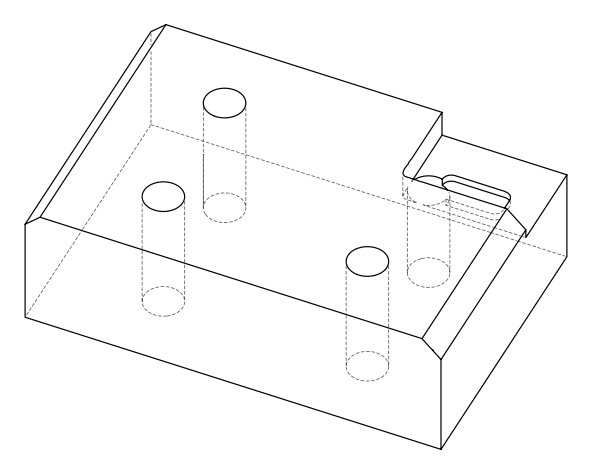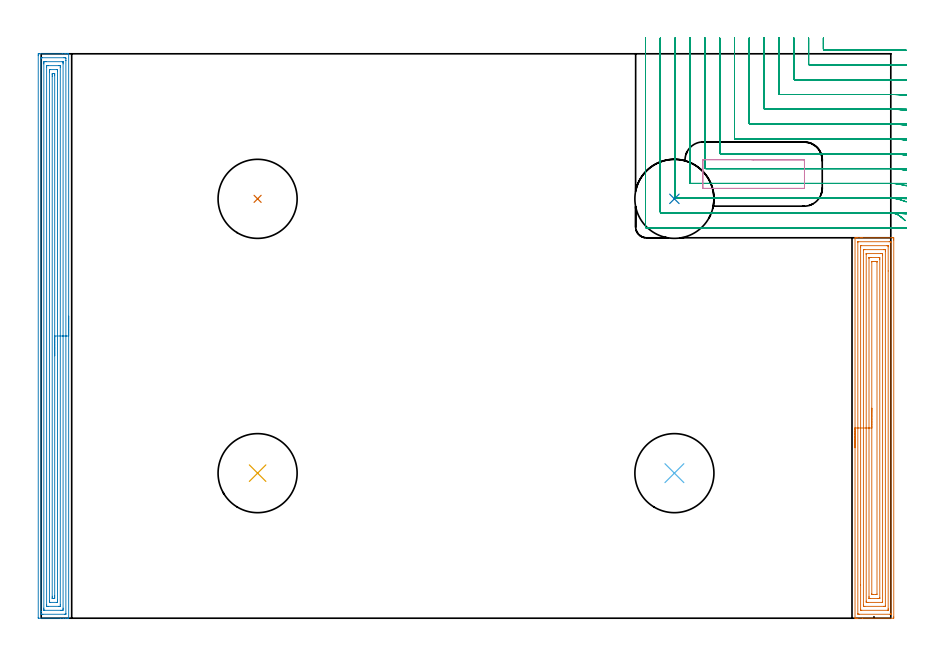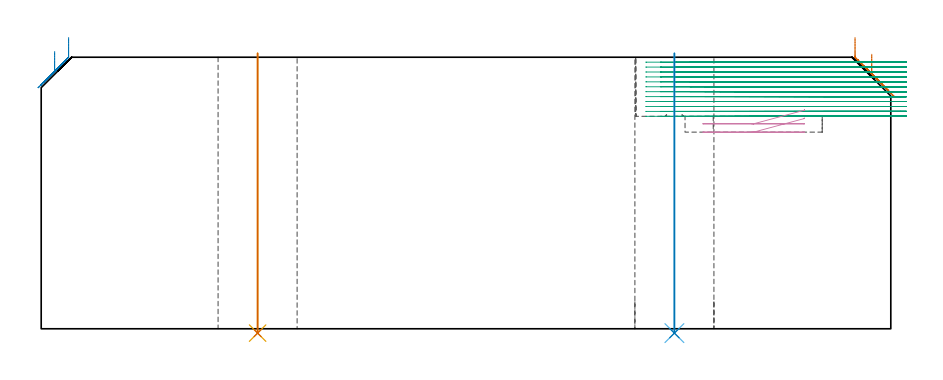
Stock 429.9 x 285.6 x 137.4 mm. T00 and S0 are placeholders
(PLAN: 8 operations, 3 tool changes, 75.5 min)
(1 AREA_MILL | FG_CHAMFER_SURFACE | UGT0205_001 | 11.16 min | 38476 mm3)
(2 AREA_MILL_1 | FG_CHAMFER_SURFACE_1 | UGT0205_001 | 13.96 min | 33872 mm3)
(3 MILL_CORNER_NOTCH_RECTANGULAR | CORNER_NOTCH_RECTANGULAR | NXT0201_013 | Follow Part, ap 2.5, ae 75% | 47.3 min | 357717 mm3)
(4 MILL_RECTANGULAR_POCKET | POCKET_RECTANGULAR_STRAIGHT | UGT0201_100 | Follow Part, ap 4.5, ae 75% | 0.76 min | 17457 mm3)
(5 INDEXABLE_INSERT_DRILL_THROUGH_HOLE_FROM_SOLID | STEP1HOLE | NXT0302_035 | 0.57 min | 172583 mm3)
(6 INDEXABLE_INSERT_DRILL_THROUGH_HOLE_FROM_SOLID_1 | STEP1HOLE_1 | NXT0302_035 | 0.57 min | 172586 mm3)
(7 INDEXABLE_INSERT_DRILL_THROUGH_HOLE_FROM_SOLID_2 | STEP1HOLE_2 | NXT0302_035 | 0.57 min | 172536 mm3)
(8 INDEXABLE_INSERT_DRILL_THROUGH_HOLE_FROM_SOLID_3 | STEP1HOLE_3 | NXT0302_035 | 0.57 min | 133158 mm3)
(TOOL UGT0205_001 | Chamfer Mill 20 x 3 x 45 deg. | D20 FL50 Z2)
(TOOL NXT0201_013 | ENDMILL 10mm | D10 FL30 Z4)
(TOOL UGT0201_100 | End Mill 18 mm | D18 FL22 Z2)
(TOOL NXT0302_035 | Index. Insert Drill 40mm [880-D4000L40-05] | D40 PA176 FL200 Z2)
(OP 1 AREA_MILL)
G17 G21 G94 G90
T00 M6
G54
G17 G0 G90 X411.8 Y86.25 S1061 M3
G43 Z147.4 H0
G94 G1 Y86.288 Z146.528 F250.
Y86.402 Z145.663
Y86.591 Z144.812
Y86.853 Z143.98
Y87.187 Z143.174
Y87.59 Z142.4
Y88.058 Z141.664
Y88.59 Z140.972
Y89.179 Z140.329
Y89.822 Z139.74
Y90.514 Z139.208
Y91.25 Z138.74
Y92.024 Z138.337
Y92.83 Z138.003
Y93.662 Z137.741
Y94.513 Z137.552
Y95.378 Z137.438
Y96.25 Z137.4
Y192.324
X411.803 Y192.492 Z137.388
X411.824 Y192.5 Z137.366
X412.198 Z137.001
X412.492 Z136.708
X413.19 Z136.005
X414.424 Z134.773
X414.961 Z134.234
X415.578 Z133.618
X430.278 Z118.919
X430.895 Y192.496 Z118.302
X431.392 Y192.491 Z117.806
X431.395 Y192.381 Z117.803
X431.399 Y191.877 Z117.801
X431.4 Y191.367 Z117.8
Y0.623
X431.396 Y0.235 Z117.802
X431.392 Y0.01 Z117.806
X431.163 Y0. Z118.034
X415.578 Z133.618
X413.19 Z136.005
X412.492 Z136.707
X412.198 Z137.002
X411.824 Z137.366
X411.803 Y0.008 Z137.388
X411.8 Y0.176 Z137.4
Y96.25
X413.214 Z135.986
X413.215 Y190.307 Z135.985
X413.216 Y190.415 Z135.984
X413.218 Y190.469 Z135.982
X413.22 Y190.487 Z135.98
X413.263 Y190.49 Z135.937
X413.67 Y190.499 Z135.53
X429.125 Y190.5 Z120.075
X429.604 Y190.499 Z119.596
X429.856 Y190.494 Z119.344
X429.969 Y190.49 Z119.231
X429.985 Y190.115 Z119.215
Y190.089
Y2.193
X429.984 Y2.085 Z119.216
X429.982 Y2.031 Z119.218
X429.98 Y2.013 Z119.22
X429.937 Y2.01 Z119.263
X429.53 Y2.001 Z119.67
X414.075 Y2. Z135.125
X413.596 Y2.001 Z135.604
X413.344 Y2.006 Z135.856
X413.231 Y2.01 Z135.969
X413.215 Y2.385 Z135.985
Y2.41
X413.214 Y96.25 Z135.986
X414.628 Z134.572
X414.629 Y187.743 Z134.571
X414.631 Y188.302 Z134.569
X414.634 Y188.469 Z134.566
X414.635 Y188.483 Z134.565
X414.649 Y188.49 Z134.551
X414.699 Y188.495 Z134.501
X414.765 Y188.499 Z134.435
X428.044 Y188.5 Z121.156
X428.239 Y188.498 Z120.961
X428.435 Y188.494 Z120.765
X428.56 Y188.49 Z120.64
X428.565 Y188.413 Z120.635
X428.568 Y188.302 Z120.632
X428.571 Y187.968 Z120.629
X428.572 Y175.699 Z120.628
X428.571 Y4.757 Z120.629
X428.569 Y4.198 Z120.631
X428.566 Y4.031 Z120.634
X428.565 Y4.017 Z120.635
X428.551 Y4.01 Z120.649
X428.501 Y4.005 Z120.699
X428.435 Y4.001 Z120.765
X415.156 Y4. Z134.044
X414.961 Y4.002 Z134.239
X414.765 Y4.006 Z134.435
X414.641 Y4.01 Z134.559
X414.635 Y4.087 Z134.565
X414.632 Y4.198 Z134.568
X414.629 Y4.532 Z134.571
X414.628 Y16.78 Z134.572
Y96.25
X416.043 Z133.157
X416.044 Y186.315 Z133.156
X416.046 Y186.415 Z133.154
X416.049 Y186.473 Z133.151
X416.055 Y186.49 Z133.145
X416.079 Y186.493 Z133.121
X416.296 Y186.497 Z132.904
X416.731 Y186.5 Z132.469
X426.469 Z122.731
X426.908 Y186.498 Z122.292
X427.12 Y186.493 Z122.08
X427.143 Y186.49 Z122.057
X427.151 Y186.48 Z122.049
X427.154 Y186.442 Z122.046
X427.156 Y186.384 Z122.044
X427.157 Y185.82 Z122.043
X427.156 Y6.185 Z122.044
X427.154 Y6.085 Z122.046
X427.151 Y6.027 Z122.049
X427.145 Y6.01 Z122.055
X427.121 Y6.007 Z122.079
X426.904 Y6.003 Z122.296
X426.469 Y6. Z122.731
X416.731 Z132.469
X416.292 Y6.002 Z132.908
X416.081 Y6.007 Z133.119
X416.057 Y6.01 Z133.143
X416.049 Y6.02 Z133.151
X416.046 Y6.058 Z133.154
X416.044 Y6.116 Z133.156
X416.043 Y6.68 Z133.157
Y96.25
X417.457 Z131.743
Y183.994
X417.458 Y184.156 Z131.742
X417.464 Y184.476 Z131.736
X417.467 Y184.492 Z131.733
X417.473 Y184.495 Z131.727
X417.493 Y184.499 Z131.707
X417.534 Y184.5 Z131.666
X417.616 Z131.584
X424.924 Z124.276
X425.584 Y184.497 Z123.616
X425.678 Y184.494 Z123.522
X425.729 Y184.491 Z123.471
X425.736 Y184.316 Z123.464
X425.741 Y183.995 Z123.459
X425.743 Y183.834 Z123.457
Y8.506
X425.742 Y8.344 Z123.458
X425.736 Y8.024 Z123.464
X425.733 Y8.008 Z123.467
X425.727 Y8.005 Z123.473
X425.707 Y8.001 Z123.493
X425.666 Y8. Z123.534
X425.584 Z123.616
X418.276 Z130.924
X417.616 Y8.003 Z131.584
X417.522 Y8.006 Z131.678
X417.471 Y8.009 Z131.729
X417.464 Y8.184 Z131.736
X417.459 Y8.505 Z131.741
X417.457 Y8.666 Z131.743
Y96.25
X418.871 Z130.329
X418.872 Y182.046 Z130.328
X418.874 Y182.306 Z130.326
X418.877 Y182.436 Z130.323
X418.88 Y182.49 Z130.32
X418.942 Y182.495 Z130.258
X419.387 Y182.499 Z129.813
X419.823 Y182.5 Z129.377
X423.813 Y182.499 Z125.387
X424.253 Y182.496 Z124.947
X424.317 Y182.49 Z124.883
X424.322 Y182.426 Z124.878
X424.326 Y182.046 Z124.874
X424.329 Y181.526 Z124.872
X424.328 Y10.454
X424.326 Y10.194 Z124.874
X424.323 Y10.064 Z124.877
X424.32 Y10.01 Z124.88
X424.258 Y10.005 Z124.942
X423.813 Y10.001 Z125.387
X423.377 Y10. Z125.823
X419.387 Y10.001 Z129.813
X418.947 Y10.004 Z130.253
X418.883 Y10.01 Z130.317
X418.878 Y10.074 Z130.322
X418.874 Y10.454 Z130.326
X418.872 Y10.974 Z130.328
X418.871 Y96.25 Z130.329
X420.285 Z128.915
X420.286 Y180.259 Z128.914
X420.292 Y180.469 Z128.908
X420.68 Y180.49 Z128.52
X420.921 Y180.498 Z128.279
X422.043 Y180.5 Z127.157
X422.69 Y180.499 Z126.51
X422.82 Y180.493 Z126.38
X422.845 Y180.49 Z126.355
X422.908 Y180.464 Z126.292
X422.914 Y180.272 Z126.286
X422.915 Y180.259 Z126.285
X422.914 Y12.241 Z126.286
X422.908 Y12.031 Z126.292
X422.52 Y12.01 Z126.68
X422.279 Y12.002 Z126.921
X421.157 Y12. Z128.043
X420.51 Y12.001 Z128.69
X420.38 Y12.007 Z128.82
X420.355 Y12.01 Z128.845
X420.292 Y12.035 Z128.908
X420.286 Y12.228 Z128.914
Y12.241
X420.285 Y96.25 Z128.915
Y97.122 Z128.953
Y97.986 Z129.067
Y98.838 Z129.255
Y99.67 Z129.518
Y100.476 Z129.852
Y101.25 Z130.254
Y101.986 Z130.723
Y102.678 Z131.254
Y103.321 Z131.844
Y103.91 Z132.487
Y104.441 Z133.179
Y104.91 Z133.915
Y105.313 Z134.689
Y105.647 Z135.495
Y105.909 Z136.327
Y106.098 Z137.178
Y106.212 Z138.043
Y106.25 Z138.915
G0 Z147.4
M5
M2
(OP 2 AREA_MILL_1)
G17 G21 G94 G90
T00 M6
G54
G17 G0 G90 X13.9 Y152.8 S1061 M3
G43 Z147.4 H0
G94 G1 Y152.762 Z146.528 F250.
Y152.648 Z145.663
Y152.459 Z144.812
Y152.197 Z143.98
Y151.863 Z143.174
Y151.46 Z142.4
Y150.992 Z141.664
Y150.46 Z140.972
Y149.871 Z140.329
Y149.228 Z139.74
Y148.536 Z139.208
Y147.8 Z138.74
Y147.026 Z138.337
Y146.22 Z138.003
Y145.388 Z137.741
Y144.537 Z137.552
Y143.672 Z137.438
Y142.8 Z137.4
Y0.182
X13.897 Y0.01 Z137.388
X13.848 Y0.007 Z137.34
X13.43 Y0. Z136.93
X13.159 Z136.658
X12.433 Z135.928
X11.18 Z134.677
X9.762 Z133.257
X-1.187 Z122.31
X-1.492 Y0.01 Z122.006
X-1.499 Y0.314 Z121.999
Y0.328
X-1.5 Y284.656 Z122.
X-1.499 Y284.971 Z122.001
X-1.494 Y285.544 Z122.004
X-1.492 Y285.592 Z122.006
X-0.923 Y285.6 Z122.574
X10.652 Z134.147
X12.07 Z135.566
X12.433 Z135.928
X13.159 Z136.658
X13.43 Z136.93
X13.848 Y285.593 Z137.34
X13.897 Y285.59 Z137.388
X13.9 Y285.418 Z137.4
Y142.8
X12.486 Z135.986
X12.485 Y2.311 Z135.985
X12.483 Y2.205 Z135.983
X12.478 Y2.01 Z135.978
X12.433 Y2.008 Z135.933
X11.957 Y2.001 Z135.457
X0.858 Z124.358
X0.38 Y2.003 Z123.88
X-0.033 Y2.01 Z123.467
X-0.079 Y2.418 Z123.421
X-0.082 Y2.467 Z123.418
X-0.086 Y3.312 Z123.414
Y3.365
X-0.085 Y283.289 Z123.415
X-0.083 Y283.395 Z123.417
X-0.078 Y283.59 Z123.422
X-0.033 Y283.592 Z123.467
X0.443 Y283.599 Z123.943
X11.542 Z135.042
X12.02 Y283.597 Z135.52
X12.433 Y283.59 Z135.933
X12.479 Y283.182 Z135.979
X12.482 Y283.133 Z135.982
X12.486 Y282.288 Z135.986
Y282.235
Y142.8
X11.072 Z134.572
X11.071 Y5.1 Z134.571
X11.07 Y4.68 Z134.57
X11.064 Y4.206 Z134.564
X11.055 Y4.01 Z134.555
X10.855 Y4.002 Z134.355
X10.652 Y4.001 Z134.152
X9.967 Y4. Z133.467
X1.748 Y4.001 Z125.248
X1.543 Y4.004 Z125.043
X1.407 Y4.01 Z124.907
X1.335 Y4.023 Z124.835
X1.332 Y4.066 Z124.832
X1.33 Y4.206 Z124.83
X1.329 Y4.627 Z124.829
X1.328 Y5.1 Z124.828
X1.329 Y280.5 Z124.829
X1.33 Y280.92 Z124.83
X1.336 Y281.394 Z124.836
X1.345 Y281.59 Z124.845
X1.545 Y281.598 Z125.045
X1.748 Y281.599 Z125.248
X2.433 Y281.6 Z125.933
X10.652 Y281.599 Z134.152
X10.857 Y281.596 Z134.357
X10.993 Y281.59 Z134.493
X11.065 Y281.577 Z134.565
X11.068 Y281.534 Z134.568
X11.07 Y281.394 Z134.57
X11.071 Y280.973 Z134.571
X11.072 Y280.5 Z134.572
Y142.8
X9.657 Z133.157
Y6.888
X9.651 Y6.105 Z133.151
X9.639 Y6.01 Z133.139
X9.535 Y6.005 Z133.035
X9.314 Y6.002 Z132.814
X8.871 Y6. Z132.371
X3.529 Z127.029
X3.084 Y6.002 Z126.584
X2.865 Y6.005 Z126.365
X2.761 Y6.01 Z126.261
X2.75 Y6.079 Z126.25
X2.743 Y6.783 Z126.243
Y6.888
Y278.712
X2.749 Y279.495 Z126.249
X2.761 Y279.59 Z126.261
X2.865 Y279.595 Z126.365
X3.086 Y279.598 Z126.586
X3.529 Y279.6 Z127.029
X8.871 Z132.371
X9.316 Y279.598 Z132.816
X9.535 Y279.595 Z133.035
X9.639 Y279.59 Z133.139
X9.65 Y279.521 Z133.15
X9.657 Y278.817 Z133.157
Y278.712
Y142.8
X8.243 Z131.743
Y9.308
X8.242 Y8.677 Z131.742
X8.24 Y8.416 Z131.74
X8.236 Y8.15 Z131.736
X8.227 Y8.01 Z131.727
X8.149 Y8.007 Z131.649
X7.981 Y8.003 Z131.481
X7.764 Y8. Z131.264
X4.419 Y8.001 Z127.919
X4.199 Y8.004 Z127.699
X4.165 Y8.01 Z127.665
X4.163 Y8.017 Z127.663
X4.16 Y8.043 Z127.66
X4.157 Y8.677 Z127.657
Y8.94
Y276.292
X4.158 Y276.923 Z127.658
X4.16 Y277.184 Z127.66
X4.164 Y277.449 Z127.664
X4.173 Y277.59 Z127.673
X4.251 Y277.594 Z127.751
X4.419 Y277.597 Z127.919
X4.636 Y277.6 Z128.136
X7.981 Y277.599 Z131.481
X8.201 Y277.596 Z131.701
X8.235 Y277.59 Z131.735
X8.237 Y277.583 Z131.737
X8.24 Y277.557 Z131.74
X8.243 Y276.923 Z131.743
Y276.66
Y142.8
X6.829 Z130.329
Y11.359
X6.828 Y10.729 Z130.328
X6.826 Y10.465 Z130.326
X6.822 Y10.15 Z130.322
X6.811 Y10.01 Z130.311
X6.659 Y10.004 Z130.159
X6.2 Y10.002 Z129.7
X5.769 Y10.003 Z129.269
X5.604 Y10.01 Z129.104
X5.578 Y10.023 Z129.078
X5.576 Y10.079 Z129.076
X5.573 Y10.201 Z129.073
X5.572 Y10.465 Z129.072
X5.571 Y11.097 Z129.071
Y274.241
X5.572 Y274.871 Z129.072
X5.574 Y275.135 Z129.074
X5.578 Y275.45 Z129.078
X5.589 Y275.59 Z129.089
X5.741 Y275.596 Z129.241
X6.2 Y275.598 Z129.7
X6.631 Y275.597 Z130.131
X6.796 Y275.59 Z130.296
X6.822 Y275.577 Z130.322
X6.824 Y275.521 Z130.324
X6.827 Y275.399 Z130.327
X6.828 Y275.135 Z130.328
X6.829 Y274.503 Z130.329
Y142.8
Y141.928 Z130.367
Y141.064 Z130.481
Y140.212 Z130.67
Y139.38 Z130.932
Y138.574 Z131.266
Y137.8 Z131.669
Y137.064 Z132.137
Y136.372 Z132.668
Y135.729 Z133.258
Y135.14 Z133.901
Y134.608 Z134.593
Y134.14 Z135.329
Y133.737 Z136.103
Y133.403 Z136.909
Y133.141 Z137.741
Y132.952 Z138.592
Y132.838 Z139.457
Y132.8 Z140.329
G0 Z147.4
M5
M2
(OP 3 MILL_CORNER_NOTCH_RECTANGULAR)
G17 G21 G94 G90
T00 M6
G54
G17 G0 G90 X395.8 Y293.6 S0 M3
G43 Z147.4 H0
Z134.908
G94 G1 Y290.6 F250.
Y287.994 F500.
G3 X396.294 Y287.5 R0.5
G1 X429.958
G2 X434.572 Y287.382 R90.
G1 X437.568 Y287.228 F250.
G0 Z147.4
X388.3 Y293.6
Z134.908
G1 Y290.6
Y280.494 F500.
G3 X388.794 Y280. R0.5
G1 X429.958
G2 X434.9 Y279.852 R82.5
G1 X437.895 Y279.672 F250.
G0 Z147.4
X380.8 Y293.6
Z134.908
G1 Y290.6
Y272.994 F500.
G3 X381.294 Y272.5 R0.5
G1 X429.958
G2 X434.9 Y272.337 R75.
G1 X437.893 Y272.139 F250.
G0 Z147.4
X373.3 Y293.6
Z134.908
G1 Y290.6
Y265.495 F500.
G3 X373.795 Y265. R0.5
G1 X429.958
G2 X434.9 Y264.819 R67.5
G1 X437.892 Y264.599 F250.
G0 Z147.4
X365.8 Y293.6
Z134.908
G1 Y290.6
Y257.995 F500.
G3 X366.295 Y257.5 R0.5
G1 X429.958
G2 X434.9 Y257.296 R60.
G1 X437.89 Y257.049 F250.
G0 Z147.4
X358.3 Y293.6
Z134.908
G1 Y290.6
Y250.495 F500.
G3 X358.795 Y250. R0.5
G1 X429.958
G2 X434.9 Y249.767 R52.5
G1 X437.887 Y249.484 F250.
G0 Z147.4
X350.8 Y293.6
Z134.908
G1 Y290.6
Y242.995 F500.
G3 X351.295 Y242.5 R0.5
G1 X429.958
G2 X434.9 Y242.228 R45.
G1 X437.882 Y241.898 F250.
G0 Z147.4
X343.3 Y293.6
Z134.908
G1 Y290.6
Y235.496 F500.
G3 X343.796 Y235. R0.5
G1 X429.958
G2 X434.9 Y234.673 R37.5
G1 X437.874 Y234.278 F250.
G0 Z147.4
X335.8 Y293.6
Z134.908
G1 Y290.6
Y227.996 F500.
G3 X336.296 Y227.5 R0.5
G1 X429.958
G2 X434.9 Y227.09 R30.
G1 X437.859 Y226.596 F250.
G0 Z147.4
X328.3 Y293.6
Z134.908
G1 Y290.6
Y220.496 F500.
G3 X328.796 Y220. R0.5
G1 X429.958
G2 X434.9 Y219.451 R22.5
G1 X437.827 Y218.792 F250.
G0 Z147.4
X320.8 Y293.6
Z134.908
G1 Y290.6
Y212.996 F500.
G3 X321.296 Y212.5 R0.5
G1 X429.958
G2 X434.9 Y211.662 R15.
G1 X437.732 Y210.674 F250.
G0 Z147.4
X313.3 Y293.6
Z134.908
G1 Y290.6
Y205.497 F500.
G3 X313.797 Y205. R0.5
G1 X429.958
G2 X434.9 Y203.141 R7.5
G1 X437.157 Y201.165 F250.
G0 Z147.4
X305.8 Y293.6
Z134.908
G1 Y290.6
Y197.997 F500.
G3 X306.297 Y197.5 R0.5
G1 X429.958
X432.958 F250.
G0 Z147.4
X395.8 Y293.6
Z132.417
G1 Y290.6
Y287.994 F500.
G3 X396.294 Y287.5 R0.5
G1 X429.958
G2 X434.572 Y287.382 R90.
G1 X437.568 Y287.228 F250.
G0 Z147.4
X388.3 Y293.6
Z132.417
G1 Y290.6
Y280.494 F500.
G3 X388.794 Y280. R0.5
G1 X429.958
G2 X434.9 Y279.852 R82.5
G1 X437.895 Y279.672 F250.
G0 Z147.4
X380.8 Y293.6
Z132.417
G1 Y290.6
Y272.994 F500.
G3 X381.294 Y272.5 R0.5
G1 X429.958
G2 X434.9 Y272.337 R75.
G1 X437.893 Y272.139 F250.
G0 Z147.4
X373.3 Y293.6
Z132.417
G1 Y290.6
Y265.495 F500.
G3 X373.795 Y265. R0.5
G1 X429.958
G2 X434.9 Y264.819 R67.5
G1 X437.892 Y264.599 F250.
G0 Z147.4
X365.8 Y293.6
Z132.417
G1 Y290.6
Y257.995 F500.
G3 X366.295 Y257.5 R0.5
G1 X429.958
G2 X434.9 Y257.296 R60.
G1 X437.89 Y257.049 F250.
G0 Z147.4
X358.3 Y293.6
Z132.417
G1 Y290.6
Y250.495 F500.
G3 X358.795 Y250. R0.5
G1 X429.958
G2 X434.9 Y249.767 R52.5
G1 X437.887 Y249.484 F250.
G0 Z147.4
X350.8 Y293.6
Z132.417
G1 Y290.6
Y242.995 F500.
G3 X351.295 Y242.5 R0.5
G1 X429.958
G2 X434.9 Y242.228 R45.
G1 X437.882 Y241.898 F250.
G0 Z147.4
X343.3 Y293.6
Z132.417
G1 Y290.6
Y235.496 F500.
G3 X343.796 Y235. R0.5
G1 X429.958
G2 X434.9 Y234.673 R37.5
G1 X437.874 Y234.278 F250.
G0 Z147.4
X335.8 Y293.6
Z132.417
G1 Y290.6
Y227.996 F500.
G3 X336.296 Y227.5 R0.5
G1 X429.958
G2 X434.9 Y227.09 R30.
G1 X437.859 Y226.596 F250.
G0 Z147.4
X328.3 Y293.6
Z132.417
G1 Y290.6
Y220.496 F500.
G3 X328.796 Y220. R0.5
G1 X429.958
G2 X434.9 Y219.451 R22.5
G1 X437.827 Y218.792 F250.
G0 Z147.4
X320.8 Y293.6
Z132.417
G1 Y290.6
Y212.996 F500.
G3 X321.296 Y212.5 R0.5
G1 X429.958
G2 X434.9 Y211.662 R15.
G1 X437.732 Y210.674 F250.
G0 Z147.4
X313.3 Y293.6
Z132.417
G1 Y290.6
Y205.497 F500.
G3 X313.797 Y205. R0.5
G1 X429.958
G2 X434.9 Y203.141 R7.5
G1 X437.157 Y201.165 F250.
G0 Z147.4
X305.8 Y293.6
Z132.417
G1 Y290.6
Y197.997 F500.
G3 X306.297 Y197.5 R0.5
G1 X429.958
X432.958 F250.
G0 Z147.4
X395.8 Y293.6
Z129.925
G1 Y290.6
Y287.994 F500.
G3 X396.294 Y287.5 R0.5
G1 X429.958
G2 X434.572 Y287.382 R90.
G1 X437.568 Y287.228 F250.
G0 Z147.4
X388.3 Y293.6
Z129.925
G1 Y290.6
Y280.494 F500.
G3 X388.794 Y280. R0.5
G1 X429.958
G2 X434.9 Y279.852 R82.5
G1 X437.895 Y279.672 F250.
G0 Z147.4
X380.8 Y293.6
Z129.925
G1 Y290.6
Y272.994 F500.
G3 X381.294 Y272.5 R0.5
G1 X429.958
G2 X434.9 Y272.337 R75.
G1 X437.893 Y272.139 F250.
G0 Z147.4
X373.3 Y293.6
Z129.925
G1 Y290.6
Y265.495 F500.
G3 X373.795 Y265. R0.5
G1 X429.958
G2 X434.9 Y264.819 R67.5
G1 X437.892 Y264.599 F250.
G0 Z147.4
X365.8 Y293.6
Z129.925
G1 Y290.6
Y257.995 F500.
G3 X366.295 Y257.5 R0.5
G1 X429.958
G2 X434.9 Y257.296 R60.
G1 X437.89 Y257.049 F250.
G0 Z147.4
X358.3 Y293.6
Z129.925
G1 Y290.6
Y250.495 F500.
G3 X358.795 Y250. R0.5
G1 X429.958
G2 X434.9 Y249.767 R52.5
G1 X437.887 Y249.484 F250.
G0 Z147.4
X350.8 Y293.6
Z129.925
G1 Y290.6
Y242.995 F500.
G3 X351.295 Y242.5 R0.5
G1 X429.958
G2 X434.9 Y242.228 R45.
G1 X437.882 Y241.898 F250.
G0 Z147.4
X343.3 Y293.6
Z129.925
G1 Y290.6
Y235.496 F500.
G3 X343.796 Y235. R0.5
G1 X429.958
G2 X434.9 Y234.673 R37.5
G1 X437.874 Y234.278 F250.
G0 Z147.4
X335.8 Y293.6
Z129.925
G1 Y290.6
Y227.996 F500.
G3 X336.296 Y227.5 R0.5
G1 X429.958
G2 X434.9 Y227.09 R30.
G1 X437.859 Y226.596 F250.
G0 Z147.4
X328.3 Y293.6
Z129.925
G1 Y290.6
Y220.496 F500.
G3 X328.796 Y220. R0.5
G1 X429.958
G2 X434.9 Y219.451 R22.5
G1 X437.827 Y218.792 F250.
G0 Z147.4
X320.8 Y293.6
Z129.925
G1 Y290.6
Y212.996 F500.
G3 X321.296 Y212.5 R0.5
G1 X429.958
G2 X434.9 Y211.662 R15.
G1 X437.732 Y210.674 F250.
G0 Z147.4
X313.3 Y293.6
Z129.925
G1 Y290.6
Y205.497 F500.
G3 X313.797 Y205. R0.5
G1 X429.958
G2 X434.9 Y203.141 R7.5
G1 X437.157 Y201.165 F250.
G0 Z147.4
X305.8 Y293.6
Z129.925
G1 Y290.6
Y197.997 F500.
G3 X306.297 Y197.5 R0.5
G1 X429.958
X432.958 F250.
G0 Z147.4
X395.8 Y293.6
Z127.433
G1 Y290.6
Y287.994 F500.
G3 X396.294 Y287.5 R0.5
G1 X430.144
G2 X434.568 Y287.391 R90.
G1 X437.565 Y287.244 F250.
G0 Z147.4
X388.3 Y293.6
Z127.433
G1 Y290.6
Y280.494 F500.
G3 X388.794 Y280. R0.5
G1 X430.144
G2 X434.9 Y279.863 R82.5
G1 X437.895 Y279.69 F250.
G0 Z147.4
X380.8 Y293.6
Z127.433
G1 Y290.6
Y272.994 F500.
G3 X381.294 Y272.5 R0.5
G1 X430.144
G2 X434.9 Y272.349 R75.
G1 X437.894 Y272.159 F250.
G0 Z147.4
X373.3 Y293.6
Z127.433
G1 Y290.6
Y265.495 F500.
G3 X373.795 Y265. R0.5
G1 X430.144
G2 X434.9 Y264.832 R67.5
G1 X437.893 Y264.621 F250.
G0 Z147.4
X365.8 Y293.6
Z127.433
G1 Y290.6
Y257.995 F500.
G3 X366.295 Y257.5 R0.5
G1 X430.144
G2 X434.9 Y257.311 R60.
G1 X437.891 Y257.073 F250.
G0 Z147.4
X358.3 Y293.6
Z127.433
G1 Y290.6
Y250.495 F500.
G3 X358.795 Y250. R0.5
G1 X430.144
G2 X434.9 Y249.784 R52.5
G1 X437.888 Y249.512 F250.
G0 Z147.4
X350.8 Y293.6
Z127.433
G1 Y290.6
Y242.995 F500.
G3 X351.295 Y242.5 R0.5
G1 X430.144
G2 X434.9 Y242.248 R45.
G1 X437.883 Y241.931 F250.
G0 Z147.4
X343.3 Y293.6
Z127.433
G1 Y290.6
Y235.496 F500.
G3 X343.796 Y235. R0.5
G1 X430.144
G2 X434.9 Y234.697 R37.5
G1 X437.876 Y234.317 F250.
G0 Z147.4
X335.8 Y293.6
Z127.433
G1 Y290.6
Y227.996 F500.
G3 X336.296 Y227.5 R0.5
G1 X430.144
G2 X434.9 Y227.121 R30.
G1 X437.862 Y226.645 F250.
G0 Z147.4
X328.3 Y293.6
Z127.433
G1 Y290.6
Y220.496 F500.
G3 X328.796 Y220. R0.5
G1 X430.144
G2 X434.9 Y219.492 R22.5
G1 X437.832 Y218.858 F250.
G0 Z147.4
X320.8 Y293.6
Z127.433
G1 Y290.6
Y212.996 F500.
G3 X321.296 Y212.5 R0.5
G1 X430.144
G2 X434.9 Y211.726 R15.
G1 X437.745 Y210.775 F250.
G0 Z147.4
X313.3 Y293.6
Z127.433
G1 Y290.6
Y205.497 F500.
G3 X313.797 Y205. R0.5
G1 X430.144
G2 X434.9 Y203.3 R7.5
G1 X437.22 Y201.397 F250.
G0 Z147.4
X305.8 Y293.6
Z127.433
G1 Y290.6
Y197.997 F500.
G3 X306.297 Y197.5 R0.5
G1 X430.144
X433.144 F250.
G0 Z147.4
X395.8 Y293.6
Z124.942
G1 Y290.6
Y287.994 F500.
G3 X396.294 Y287.5 R0.5
G1 X433.442
G2 X434.528 Y287.493 R90.
G1 X437.527 Y287.457 F250.
G0 Z147.4
X388.3 Y293.6
Z124.942
G1 Y290.6
Y280.494 F500.
G3 X388.794 Y280. R0.5
G1 X433.442
G2 X434.9 Y279.987 R82.5
G1 X437.9 Y279.934 F250.
G0 Z147.4
X380.8 Y293.6
Z124.942
G1 Y290.6
Y272.994 F500.
G3 X381.294 Y272.5 R0.5
G1 X433.442
G2 X434.9 Y272.486 R75.
G1 X437.899 Y272.427 F250.
G0 Z147.4
X373.3 Y293.6
Z124.942
G1 Y290.6
Y265.495 F500.
G3 X373.795 Y265. R0.5
G1 X433.442
G2 X434.9 Y264.984 R67.5
G1 X437.899 Y264.919 F250.
G0 Z147.4
X365.8 Y293.6
Z124.942
G1 Y290.6
Y257.995 F500.
G3 X366.295 Y257.5 R0.5
G1 X433.442
G2 X434.9 Y257.482 R60.
G1 X437.899 Y257.409 F250.
G0 Z147.4
X358.3 Y293.6
Z124.942
G1 Y290.6
Y250.495 F500.
G3 X358.795 Y250. R0.5
G1 X433.442
G2 X434.9 Y249.98 R52.5
G1 X437.899 Y249.896 F250.
G0 Z147.4
X350.8 Y293.6
Z124.942
G1 Y290.6
Y242.995 F500.
G3 X351.295 Y242.5 R0.5
G1 X433.442
G2 X434.9 Y242.476 R45.
G1 X437.898 Y242.379 F250.
G0 Z147.4
X343.3 Y293.6
Z124.942
G1 Y290.6
Y235.496 F500.
G3 X343.796 Y235. R0.5
G1 X433.442
G2 X434.9 Y234.972 R37.5
G1 X437.898 Y234.855 F250.
G0 Z147.4
X335.8 Y293.6
Z124.942
G1 Y290.6
Y227.996 F500.
G3 X336.296 Y227.5 R0.5
G1 X433.442
G2 X434.9 Y227.465 R30.
G1 X437.896 Y227.319 F250.
G0 Z147.4
X328.3 Y293.6
Z124.942
G1 Y290.6
Y220.496 F500.
G3 X328.796 Y220. R0.5
G1 X433.442
G2 X434.9 Y219.953 R22.5
G1 X437.894 Y219.758 F250.
G0 Z147.4
X320.8 Y293.6
Z124.942
G1 Y290.6
Y212.996 F500.
G3 X321.296 Y212.5 R0.5
G1 X433.442
G2 X434.9 Y212.429 R15.
G1 X437.886 Y212.137 F250.
G0 Z147.4
X313.3 Y293.6
Z124.942
G1 Y290.6
Y205.497 F500.
G3 X313.797 Y205. R0.5
G1 X433.442
G2 X434.9 Y204.857 R7.5
G1 X437.843 Y204.274 F250.
G0 Z147.4
X305.8 Y293.6
Z124.942
G1 Y290.6
Y197.997 F500.
G3 X306.297 Y197.5 R0.5
G1 X433.442
X436.442 F250.
G0 Z147.4
X395.8 Y293.6
Z122.45
G1 Y290.6
Y287.994 F500.
G3 X396.294 Y287.5 R0.5
G1 X434.525
X437.525 F250.
G0 Z147.4
X388.3 Y293.6
Z122.45
G1 Y290.6
Y280.494 F500.
G3 X388.794 Y280. R0.5
G1 X434.805
X434.9
X437.9 Y279.996 F250.
G0 Z147.4
X380.8 Y293.6
Z122.45
G1 Y290.6
Y272.994 F500.
G3 X381.294 Y272.5 R0.5
G1 X434.805
X434.9
X437.9 Y272.496 F250.
G0 Z147.4
X373.3 Y293.6
Z122.45
G1 Y290.6
Y265.495 F500.
G3 X373.795 Y265. R0.5
G1 X434.805
X434.9
X437.9 Y264.996 F250.
G0 Z147.4
X365.8 Y293.6
Z122.45
G1 Y290.6
Y257.995 F500.
G3 X366.295 Y257.5 R0.5
G1 X434.805
X434.9
X437.9 Y257.495 F250.
G0 Z147.4
X358.3 Y293.6
Z122.45
G1 Y290.6
Y250.495 F500.
G3 X358.795 Y250. R0.5
G1 X434.805
X434.9
X437.9 Y249.994 F250.
G0 Z147.4
X350.8 Y293.6
Z122.45
G1 Y290.6
Y242.995 F500.
G3 X351.295 Y242.5 R0.5
G1 X434.805
X434.9
X437.9 Y242.494 F250.
G0 Z147.4
X343.3 Y293.6
Z122.45
G1 Y290.6
Y235.496 F500.
G3 X343.796 Y235. R0.5
G1 X434.805
X434.9
X437.9 Y234.992 F250.
G0 Z147.4
X335.8 Y293.6
Z122.45
G1 Y290.6
Y227.996 F500.
G3 X336.296 Y227.5 R0.5
G1 X434.805
X434.9
X437.9 Y227.49 F250.
G0 Z147.4
X328.3 Y293.6
Z122.45
G1 Y290.6
Y220.496 F500.
G3 X328.796 Y220. R0.5
G1 X434.805
X434.9
X437.9 Y219.987 F250.
G0 Z147.4
X320.8 Y293.6
Z122.45
G1 Y290.6
Y212.996 F500.
G3 X321.296 Y212.5 R0.5
G1 X434.805
X434.9
X437.9 Y212.481 F250.
G0 Z147.4
X313.3 Y293.6
Z122.45
G1 Y290.6
Y205.497 F500.
G3 X313.797 Y205. R0.5
G1 X434.805
X434.9 Y204.999
X437.9 Y204.961 F250.
G0 Z147.4
X305.8 Y293.6
Z122.45
G1 Y290.6
Y197.997 F500.
G3 X306.297 Y197.5 R0.5
G1 X434.805
X437.805 F250.
G0 Z147.4
X395.8 Y293.6
Z119.958
G1 Y290.6
Y287.994 F500.
G3 X396.294 Y287.5 R0.5
G1 X434.525
X437.525 F250.
G0 Z147.4
X388.3 Y293.6
Z119.958
G1 Y290.6
Y280.494 F500.
G3 X388.794 Y280. R0.5
G1 X434.9
X437.9 F250.
G0 Z147.4
X380.8 Y293.6
Z119.958
G1 Y290.6
Y272.994 F500.
G3 X381.294 Y272.5 R0.5
G1 X434.9
X437.9 F250.
G0 Z147.4
X373.3 Y293.6
Z119.958
G1 Y290.6
Y265.495 F500.
G3 X373.795 Y265. R0.5
G1 X434.9
X437.9 F250.
G0 Z147.4
X365.8 Y293.6
Z119.958
G1 Y290.6
Y257.995 F500.
G3 X366.295 Y257.5 R0.5
G1 X434.9
X437.9 F250.
G0 Z147.4
X358.3 Y293.6
Z119.958
G1 Y290.6
Y250.495 F500.
G3 X358.795 Y250. R0.5
G1 X434.9
X437.9 F250.
G0 Z147.4
X350.8 Y293.6
Z119.958
G1 Y290.6
Y242.995 F500.
G3 X351.295 Y242.5 R0.5
G1 X434.9
X437.9 F250.
G0 Z147.4
X343.3 Y293.6
Z119.958
G1 Y290.6
Y235.496 F500.
G3 X343.796 Y235. R0.5
G1 X434.9
X437.9 F250.
G0 Z147.4
X335.8 Y293.6
Z119.958
G1 Y290.6
Y227.996 F500.
G3 X336.296 Y227.5 R0.5
G1 X434.9
X437.9 F250.
G0 Z147.4
X328.3 Y293.6
Z119.958
G1 Y290.6
Y220.496 F500.
G3 X328.796 Y220. R0.5
G1 X434.9
X437.9 F250.
G0 Z147.4
X320.8 Y293.6
Z119.958
G1 Y290.6
Y212.996 F500.
G3 X321.296 Y212.5 R0.5
G1 X434.9
X437.9 F250.
G0 Z147.4
X313.3 Y293.6
Z119.958
G1 Y290.6
Y205.497 F500.
G3 X313.797 Y205. R0.5
G1 X434.9
X437.9 F250.
G0 Z147.4
X305.8 Y293.6
Z119.958
G1 Y290.6
Y197.997 F500.
G3 X306.297 Y197.5 R0.5
G1 X434.9
X437.9 F250.
G0 Z147.4
X395.8 Y293.6
Z117.467
G1 Y290.6
Y287.994 F500.
G3 X396.294 Y287.5 R0.5
G1 X434.525
X437.525 F250.
G0 Z147.4
X388.3 Y293.6
Z117.467
G1 Y290.6
Y280.494 F500.
G3 X388.794 Y280. R0.5
G1 X434.9
X437.9 F250.
G0 Z147.4
X380.8 Y293.6
Z117.467
G1 Y290.6
Y272.994 F500.
G3 X381.294 Y272.5 R0.5
G1 X434.9
X437.9 F250.
G0 Z147.4
X373.3 Y293.6
Z117.467
G1 Y290.6
Y265.495 F500.
G3 X373.795 Y265. R0.5
G1 X434.9
X437.9 F250.
G0 Z147.4
X365.8 Y293.6
Z117.467
G1 Y290.6
Y257.995 F500.
G3 X366.295 Y257.5 R0.5
G1 X434.9
X437.9 F250.
G0 Z147.4
X358.3 Y293.6
Z117.467
G1 Y290.6
Y250.495 F500.
G3 X358.795 Y250. R0.5
G1 X434.9
X437.9 F250.
G0 Z147.4
X350.8 Y293.6
Z117.467
G1 Y290.6
Y242.995 F500.
G3 X351.295 Y242.5 R0.5
G1 X434.9
X437.9 F250.
G0 Z147.4
X343.3 Y293.6
Z117.467
G1 Y290.6
Y235.496 F500.
G3 X343.796 Y235. R0.5
G1 X434.9
X437.9 F250.
G0 Z147.4
X335.8 Y293.6
Z117.467
G1 Y290.6
Y227.996 F500.
G3 X336.296 Y227.5 R0.5
G1 X434.9
X437.9 F250.
G0 Z147.4
X328.3 Y293.6
Z117.467
G1 Y290.6
Y220.496 F500.
G3 X328.796 Y220. R0.5
G1 X434.9
X437.9 F250.
G0 Z147.4
X320.8 Y293.6
Z117.467
G1 Y290.6
Y212.996 F500.
G3 X321.296 Y212.5 R0.5
G1 X434.9
X437.9 F250.
G0 Z147.4
X313.3 Y293.6
Z117.467
G1 Y290.6
Y205.497 F500.
G3 X313.797 Y205. R0.5
G1 X434.9
X437.9 F250.
G0 Z147.4
X305.8 Y293.6
Z117.467
G1 Y290.6
Y197.997 F500.
G3 X306.297 Y197.5 R0.5
G1 X434.9
X437.9 F250.
G0 Z147.4
X395.8 Y293.6
Z114.975
G1 Y290.6
Y287.994 F500.
G3 X396.294 Y287.5 R0.5
G1 X434.525
X437.525 F250.
G0 Z147.4
X388.3 Y293.6
Z114.975
G1 Y290.6
Y280.494 F500.
G3 X388.794 Y280. R0.5
G1 X434.9
X437.9 F250.
G0 Z147.4
X380.8 Y293.6
Z114.975
G1 Y290.6
Y272.994 F500.
G3 X381.294 Y272.5 R0.5
G1 X434.9
X437.9 F250.
G0 Z147.4
X373.3 Y293.6
Z114.975
G1 Y290.6
Y265.495 F500.
G3 X373.795 Y265. R0.5
G1 X434.9
X437.9 F250.
G0 Z147.4
X365.8 Y293.6
Z114.975
G1 Y290.6
Y257.995 F500.
G3 X366.295 Y257.5 R0.5
G1 X434.9
X437.9 F250.
G0 Z147.4
X358.3 Y293.6
Z114.975
G1 Y290.6
Y250.495 F500.
G3 X358.795 Y250. R0.5
G1 X434.9
X437.9 F250.
G0 Z147.4
X350.8 Y293.6
Z114.975
G1 Y290.6
Y242.995 F500.
G3 X351.295 Y242.5 R0.5
G1 X434.9
X437.9 F250.
G0 Z147.4
X343.3 Y293.6
Z114.975
G1 Y290.6
Y235.496 F500.
G3 X343.796 Y235. R0.5
G1 X434.9
X437.9 F250.
G0 Z147.4
X335.8 Y293.6
Z114.975
G1 Y290.6
Y227.996 F500.
G3 X336.296 Y227.5 R0.5
G1 X434.9
X437.9 F250.
G0 Z147.4
X328.3 Y293.6
Z114.975
G1 Y290.6
Y220.496 F500.
G3 X328.796 Y220. R0.5
G1 X434.9
X437.9 F250.
G0 Z147.4
X320.8 Y293.6
Z114.975
G1 Y290.6
Y212.996 F500.
G3 X321.296 Y212.5 R0.5
G1 X434.9
X437.9 F250.
G0 Z147.4
X313.3 Y293.6
Z114.975
G1 Y290.6
Y205.497 F500.
G3 X313.797 Y205. R0.5
G1 X434.9
X437.9 F250.
G0 Z147.4
X305.8 Y293.6
Z114.975
G1 Y290.6
Y197.997 F500.
G3 X306.297 Y197.5 R0.5
G1 X434.9
X437.9 F250.
G0 Z147.4
X395.8 Y293.6
Z112.483
G1 Y290.6
Y287.994 F500.
G3 X396.294 Y287.5 R0.5
G1 X434.525
X437.525 F250.
G0 Z147.4
X388.3 Y293.6
Z112.483
G1 Y290.6
Y280.494 F500.
G3 X388.794 Y280. R0.5
G1 X434.9
X437.9 F250.
G0 Z147.4
X380.8 Y293.6
Z112.483
G1 Y290.6
Y272.994 F500.
G3 X381.294 Y272.5 R0.5
G1 X434.9
X437.9 F250.
G0 Z147.4
X373.3 Y293.6
Z112.483
G1 Y290.6
Y265.495 F500.
G3 X373.795 Y265. R0.5
G1 X434.9
X437.9 F250.
G0 Z147.4
X365.8 Y293.6
Z112.483
G1 Y290.6
Y257.995 F500.
G3 X366.295 Y257.5 R0.5
G1 X434.9
X437.9 F250.
G0 Z147.4
X358.3 Y293.6
Z112.483
G1 Y290.6
Y250.495 F500.
G3 X358.795 Y250. R0.5
G1 X434.9
X437.9 F250.
G0 Z147.4
X350.8 Y293.6
Z112.483
G1 Y290.6
Y242.995 F500.
G3 X351.295 Y242.5 R0.5
G1 X434.9
X437.9 F250.
G0 Z147.4
X343.3 Y293.6
Z112.483
G1 Y290.6
Y235.496 F500.
G3 X343.796 Y235. R0.5
G1 X434.9
X437.9 F250.
G0 Z147.4
X335.8 Y293.6
Z112.483
G1 Y290.6
Y227.996 F500.
G3 X336.296 Y227.5 R0.5
G1 X434.9
X437.9 F250.
G0 Z147.4
X328.3 Y293.6
Z112.483
G1 Y290.6
Y220.496 F500.
G3 X328.796 Y220. R0.5
G1 X434.9
X437.9 F250.
G0 Z147.4
X320.8 Y293.6
Z112.483
G1 Y290.6
Y212.996 F500.
G3 X321.296 Y212.5 R0.5
G1 X434.9
X437.9 F250.
G0 Z147.4
X313.3 Y293.6
Z112.483
G1 Y290.6
Y205.497 F500.
G3 X313.797 Y205. R0.5
G1 X434.9
X437.9 F250.
G0 Z147.4
X305.8 Y293.6
Z112.483
G1 Y290.6
Y197.997 F500.
G3 X306.297 Y197.5 R0.5
G1 X434.9
X437.9 F250.
G0 Z147.4
X395.8 Y293.6
Z109.992
G1 Y290.6
Y287.994 F500.
G3 X396.294 Y287.5 R0.5
G1 X434.525
X437.525 F250.
G0 Z147.4
X388.3 Y293.6
Z109.992
G1 Y290.6
Y280.494 F500.
G3 X388.794 Y280. R0.5
G1 X434.9
X437.9 F250.
G0 Z147.4
X380.8 Y293.6
Z109.992
G1 Y290.6
Y272.994 F500.
G3 X381.294 Y272.5 R0.5
G1 X434.9
X437.9 F250.
G0 Z147.4
X373.3 Y293.6
Z109.992
G1 Y290.6
Y265.495 F500.
G3 X373.795 Y265. R0.5
G1 X434.9
X437.9 F250.
G0 Z147.4
X365.8 Y293.6
Z109.992
G1 Y290.6
Y257.995 F500.
G3 X366.295 Y257.5 R0.5
G1 X434.9
X437.9 F250.
G0 Z147.4
X358.3 Y293.6
Z109.992
G1 Y290.6
Y250.495 F500.
G3 X358.795 Y250. R0.5
G1 X434.9
X437.9 F250.
G0 Z147.4
X350.8 Y293.6
Z109.992
G1 Y290.6
Y242.995 F500.
G3 X351.295 Y242.5 R0.5
G1 X434.9
X437.9 F250.
G0 Z147.4
X343.3 Y293.6
Z109.992
G1 Y290.6
Y235.496 F500.
G3 X343.796 Y235. R0.5
G1 X434.9
X437.9 F250.
G0 Z147.4
X335.8 Y293.6
Z109.992
G1 Y290.6
Y227.996 F500.
G3 X336.296 Y227.5 R0.5
G1 X434.9
X437.9 F250.
G0 Z147.4
X328.3 Y293.6
Z109.992
G1 Y290.6
Y220.496 F500.
G3 X328.796 Y220. R0.5
G1 X434.9
X437.9 F250.
G0 Z147.4
X320.8 Y293.6
Z109.992
G1 Y290.6
Y212.996 F500.
G3 X321.296 Y212.5 R0.5
G1 X434.9
X437.9 F250.
G0 Z147.4
X313.3 Y293.6
Z109.992
G1 Y290.6
Y205.497 F500.
G3 X313.797 Y205. R0.5
G1 X434.9
X437.9 F250.
G0 Z147.4
X305.8 Y293.6
Z109.992
G1 Y290.6
Y197.997 F500.
G3 X306.297 Y197.5 R0.5
G1 X434.9
X437.9 F250.
G0 Z147.4
X395.8 Y293.6
Z107.5
G1 Y290.6
Y287.994 F500.
G3 X396.294 Y287.5 R0.5
G1 X434.525
X437.525 F250.
G0 Z147.4
X388.3 Y293.6
Z107.5
G1 Y290.6
Y280.494 F500.
G3 X388.794 Y280. R0.5
G1 X434.9
X437.9 F250.
G0 Z147.4
X380.8 Y293.6
Z107.5
G1 Y290.6
Y272.994 F500.
G3 X381.294 Y272.5 R0.5
G1 X434.9
X437.9 F250.
G0 Z147.4
X373.3 Y293.6
Z107.5
G1 Y290.6
Y265.495 F500.
G3 X373.795 Y265. R0.5
G1 X434.9
X437.9 F250.
G0 Z147.4
X365.8 Y293.6
Z107.5
G1 Y290.6
Y257.995 F500.
G3 X366.295 Y257.5 R0.5
G1 X434.9
X437.9 F250.
G0 Z147.4
X358.3 Y293.6
Z107.5
G1 Y290.6
Y250.495 F500.
G3 X358.795 Y250. R0.5
G1 X434.9
X437.9 F250.
G0 Z147.4
X350.8 Y293.6
Z107.5
G1 Y290.6
Y242.995 F500.
G3 X351.295 Y242.5 R0.5
G1 X434.9
X437.9 F250.
G0 Z147.4
X343.3 Y293.6
Z107.5
G1 Y290.6
Y235.496 F500.
G3 X343.796 Y235. R0.5
G1 X434.9
X437.9 F250.
G0 Z147.4
X335.8 Y293.6
Z107.5
G1 Y290.6
Y227.996 F500.
G3 X336.296 Y227.5 R0.5
G1 X434.9
X437.9 F250.
G0 Z147.4
X328.3 Y293.6
Z107.5
G1 Y290.6
Y220.496 F500.
G3 X328.796 Y220. R0.5
G1 X434.9
X437.9 F250.
G0 Z147.4
X320.8 Y293.6
Z107.5
G1 Y290.6
Y212.996 F500.
G3 X321.296 Y212.5 R0.5
G1 X434.9
X437.9 F250.
G0 Z147.4
X313.3 Y293.6
Z107.5
G1 Y290.6
Y205.497 F500.
G3 X313.797 Y205. R0.5
G1 X434.9
X437.9 F250.
G0 Z147.4
X305.8 Y293.6
Z107.5
G1 Y290.6
Y197.997 F500.
G3 X306.297 Y197.5 R0.5
G1 X434.9
X437.9 F250.
G0 Z147.4
M5
M2
(OP 4 MILL_RECTANGULAR_POCKET)
G17 G21 G94 G90
T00 M6
G54
G17 G0 G90 X386.2 Y230.714 S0 M3
G43 Z147.4 H0
Z110.922
G94 G1 Y231.8 Z110.631 F250.
Y231.864 Z110.614
X386.148 Y231.948 Z110.587
X386.064 Y232. Z110.561
X386. Z110.544
X360.5 Z103.711
X335. F500.
G3 X334.8 Y231.8 R0.2
G1 Y217.5
X386.
G3 X386.2 Y217.7 R0.2
G1 Y231.8
G3 X386. Y232. R0.2
G1 X360.5
X359.5
G0 X386.2 Y230.714 Z106.711
G1 Y231.8 Z106.42 F250.
Y231.864 Z106.403
X386.148 Y231.948 Z106.376
X386.064 Y232. Z106.35
X386. Z106.333
X360.5 Z99.5
X335. F500.
G3 X334.8 Y231.8 R0.2
G1 Y217.5
X386.
G3 X386.2 Y217.7 R0.2
G1 Y231.8
G3 X386. Y232. R0.2
G1 X360.5
X359.5
G0 Z147.4
M5
M2
(OP 5 INDEXABLE_INSERT_DRILL_THROUGH_HOLE_FROM_SOLID)
G17 G21 G94 G90
T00 M6
G54
G17 G0 G90 X109.5 Y73.4 S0 M3
G43 Z147.4 H1
G94 G81 G98 Z-2.198 F250. R139.4
G80
M5
M2
(OP 6 INDEXABLE_INSERT_DRILL_THROUGH_HOLE_FROM_SOLID_1)
G17 G21 G94 G90
T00 M6
G54
G17 G0 G90 X320.4 Y73.4 S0 M3
G43 Z147.4 H1
G94 G81 G98 Z-2.198 F250. R139.4
G80
M5
M2
(OP 7 INDEXABLE_INSERT_DRILL_THROUGH_HOLE_FROM_SOLID_2)
G17 G21 G94 G90
T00 M6
G54
G17 G0 G90 X109.5 Y212.2 S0 M3
G43 Z147.4 H1
G94 G81 G98 Z-2.198 F250. R139.4
G80
M5
M2
(OP 8 INDEXABLE_INSERT_DRILL_THROUGH_HOLE_FROM_SOLID_3)
G17 G21 G94 G90
T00 M6
G54
G17 G0 G90 X320.4 Y212.2 S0 M3
G43 Z147.4 H1
G94 G81 G98 Z-2.198 F250. R139.4
G80
M5
M2
